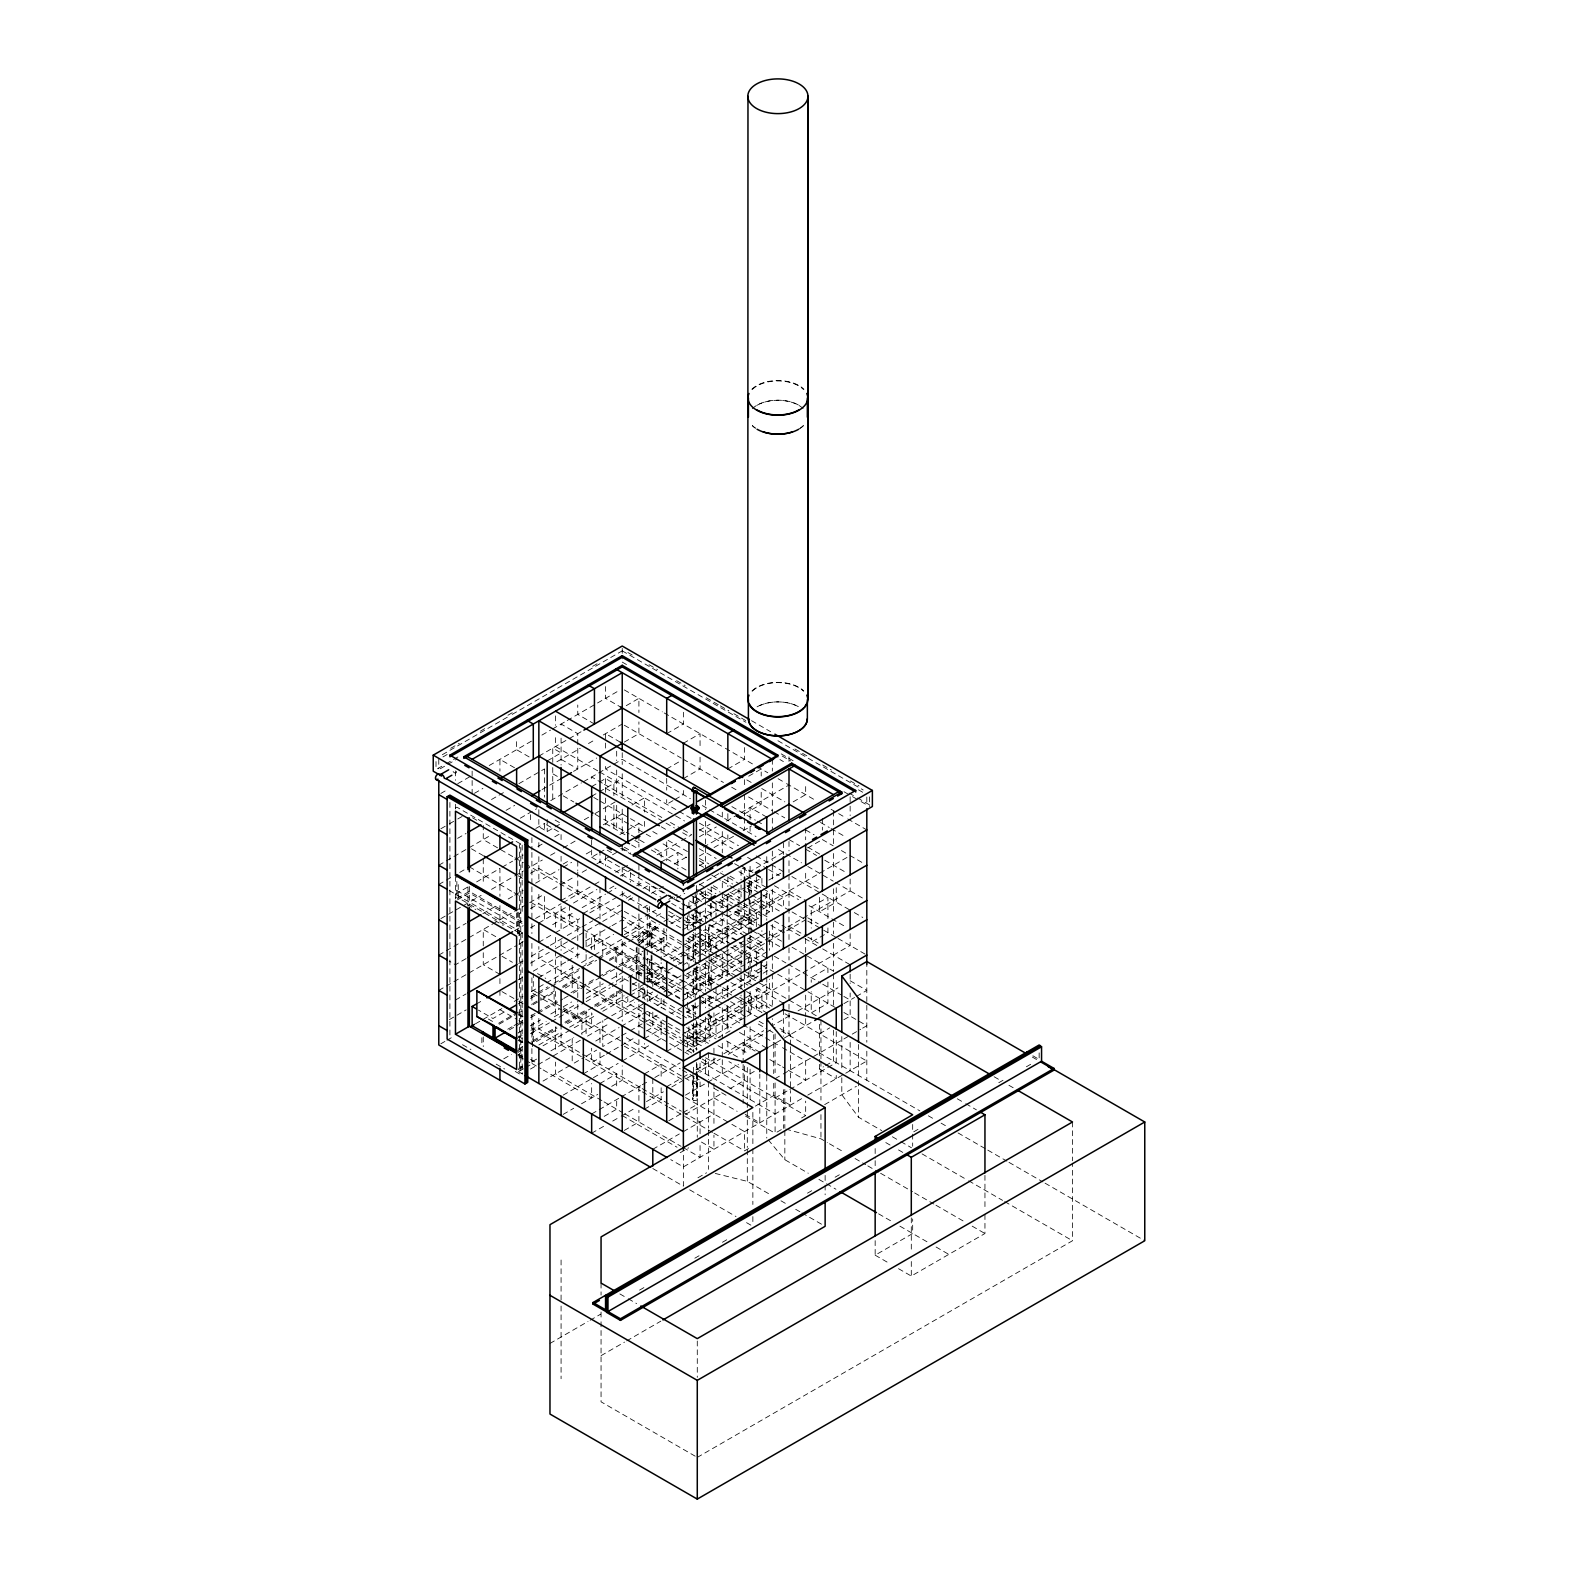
<?xml version="1.0" encoding="UTF-8"?>
<svg xmlns="http://www.w3.org/2000/svg" width="1578" height="1578" viewBox="0 0 1578 1578"><rect width="100%" height="100%" fill="white"/><g stroke="black" fill="none" stroke-linecap="round" stroke-linejoin="round"><path stroke-width="0.75" stroke-dasharray="5 3.75" d="M693.058 1095.98C697.358 1091.897 697.358 1100.044 693.058 1095.98L693.058 1071.383M637.177 940.113L643.587 933.328L644.278 934.275L637.847 941.06M639.07 942.717L657.71 925.951M641.496 942.224L659.999 925.201M638.814 945.36L651.97 933.683L651.3 932.716M450.716 748.288L459.297 743.317M480.383 731.147L486.793 727.438M507.938 715.248L514.31 711.56M592.697 666.291L599.068 662.622M442.353 754.698L510.069 715.603M512.199 714.38L623.626 650.057L622.225 649.248M442.964 756.927L447.126 754.521M437.481 768.762L443.852 765.074M445.982 763.851L460.835 755.27M440.242 768.762L457.166 758.998M440.873 793.438L445.114 790.992M457.758 783.674L470.422 776.376M489.2 765.527L531.569 741.068M541.925 735.092L550.544 730.121M552.458 729.016L565.299 721.6M567.212 720.495L620.154 689.921M474.445 793.3L482.888 788.428M538.848 756.118L567.035 739.845M569.145 738.642L581.986 731.225M626.269 705.662L638.912 698.344L638.912 712.467M455.47 807.956L456.851 807.147L520.779 844.052L520.779 1070.318M547.191 760.931L561.078 752.903L552.754 748.09L552.754 765.133M440.893 828.726L447.264 825.057M449.336 823.854L455.726 820.165M457.758 818.982L464.208 815.274M491.508 799.513L506.459 790.874M518.906 783.674L544.213 769.078M556.876 761.76L580.25 748.268M588.495 743.514L595.005 739.747M603.25 734.993L622.225 724.026M457.581 838.352L466.062 833.46M506.065 810.342L514.704 805.372M542.102 789.552L561.078 778.585L550.663 772.569M573.544 771.386L596.74 758.012M624.316 742.074L638.912 733.652L638.912 721.896M438.783 865.237L489.752 835.827M520.326 818.173L536.619 808.764M550.742 800.618L581.473 782.866M583.505 781.682L612.047 765.212M613.901 764.146L622.225 759.334L690.355 798.665M666.705 733.652L683.373 724.026L683.373 712.27M591.651 786.613L597.608 783.181M599.601 782.017L605.558 778.585L613.901 783.398L613.901 795.568M438.783 884.508L451.012 877.447M459.711 872.417L466.319 868.61M535.79 828.509L544.804 823.282M591.651 796.239L622.225 778.585M683.373 743.277L700.06 733.652L700.06 747.775M520.779 844.052L519.399 844.861L519.399 1071.127L523.561 1068.72M538.848 819.416L538.848 826.734L547.191 831.547L553.148 828.115M555.121 826.951L561.078 823.519L552.754 818.706M666.705 768.959L681.301 760.537M455.47 894.134L468.173 886.797M476.635 881.905L499.93 868.452L499.93 896.265M502.041 867.229L512.594 861.154M514.704 859.931L523.127 855.059M537.901 846.538L542.102 844.112M554.766 836.794L561.078 833.145L561.078 840.206M584.274 819.751L592.717 814.879M594.827 813.676L601.139 810.027M603.25 808.804L618.024 800.283M455.47 897.823L456.851 897.014M457.462 899.874L469.356 893.01L522.081 923.446M631.969 805.056L644.475 797.837L644.475 811.96M440.893 918.593L481.152 895.357M491.508 889.361L512.791 877.092M514.704 875.987L523.324 870.997M525.435 869.774L542.299 860.049M550.544 855.276L557.054 851.528M563.188 847.978L576.029 840.561M603.25 824.84L622.225 813.893M683.373 778.585L700.06 768.959L700.06 757.184M530.504 873.265L538.848 868.452L681.361 950.725M563.168 864.034L569.421 860.424M672.958 800.657L666.705 804.267L666.705 799.553M675.049 799.454L683.373 794.641L683.373 789.927M727.852 768.959L744.52 759.334L744.52 747.558M455.47 929.422L466.062 923.327M482.888 913.603L497.82 904.983M508.175 899.006L512.594 896.462M514.704 895.239L523.127 890.367M535.593 883.167L558.987 869.675M563.188 867.229L571.63 862.357M586.188 853.954L592.717 850.187M619.937 834.486L638.912 823.519L638.912 832.928M591.651 849.911L591.651 857.229L597.608 853.777M599.601 852.633L605.558 849.201L613.901 854.014M438.783 955.104L527.545 903.859M529.656 902.655L544.41 894.134M552.655 889.361L573.938 877.092M582.164 872.318L586.582 869.774M596.938 863.797L610.43 856.006M612.501 854.803L616.682 852.396M748.702 776.179L761.207 768.959L761.207 776.021M519.399 913.386L520.779 912.577M530.504 908.573L538.848 903.76L667.218 977.867M561.078 900.545L577.765 890.919M466.062 958.615L455.47 964.73L449.217 961.12M514.704 930.547L523.127 925.675M535.593 918.475L561.078 903.76M563.011 902.655L592.717 885.495M594.63 884.39L601.139 880.623M615.716 872.22L630.47 863.699M517.959 912.557L517.959 933.9L522.18 931.513M530.504 927.825L534.686 925.418M538.848 923.012L565.338 907.705M573.504 903.01L596.938 889.479M620.371 875.948L632.66 868.847M657.059 854.763L679.487 841.824M681.518 840.64L691.026 835.156M699.37 830.344L710.061 824.17M518.61 935.182L522.574 932.894M609.719 888.513L613.901 886.106M699.37 836.754L716.353 826.951M726.472 821.112L738.977 813.893M741.049 812.69L789 785.016M438.783 990.412L516.992 945.261M518.906 944.157L523.324 941.612M552.655 924.669L573.938 912.38M582.164 907.626L605.558 894.134M607.471 893.03L615.972 888.118M661.143 862.042L677.83 852.396L677.83 868.886M744.52 813.893L761.207 804.267L761.207 790.144M583.327 913.386L599.995 903.76M538.848 942.263L551.353 935.044M555.535 932.637L579.619 918.731M589.797 912.853L617.826 896.679M619.937 895.456L626.269 891.807M636.684 885.791L643.074 882.102M674.339 864.034L686.864 856.815M703.532 847.189L722.29 836.36M626.407 898.138L630.569 895.732M643.074 888.513L649.327 884.903L649.327 892.122M699.37 856.026L705.622 852.396M714.045 847.544L734.105 835.965M743.139 830.738L751.483 825.925M793.162 801.861L805.668 794.641L805.668 782.866M455.47 1000.038L466.062 993.923M518.728 963.527L523.127 960.982M531.372 956.209L548.434 946.366M550.347 945.261L565.102 936.74M567.212 935.517L580.053 928.101M581.986 926.996L592.717 920.802M594.63 919.698L620.134 904.983M628.36 900.21L632.66 897.744M530.504 963.132L549.282 952.303M555.535 948.694L569.796 940.449M571.63 939.383L584.274 932.085M622.225 910.171L586.109 931.04L586.109 952.224M651.418 893.326L666.015 884.903M699.37 865.651L705.622 862.042M449.336 1019.625L466.2 1009.881M476.359 1004.022L483.637 999.821M518.274 979.82L523.127 977.019M533.285 971.16L573.741 947.806M585.537 940.981L610.331 926.68M612.047 925.694L622.225 919.796L728.819 981.338M643.074 907.764L647.256 905.358M587.489 946.287L599.995 939.068L599.995 927.292M668.796 899.342L677.12 894.529M538.848 977.571L565.634 962.107M567.646 960.943L582.4 952.441M590.409 947.806L613.605 934.413M622.225 929.422L643.074 917.39M645.165 916.187L655.58 910.171M676.429 898.138L684.773 893.326M699.37 884.903L722.29 871.667M624.316 934.649L638.912 926.227M656.29 916.187L662.543 912.577M440.834 1043.788L444.897 1041.441M446.949 1040.257L453.064 1036.726M475.471 1023.787L501.863 1008.559M514.211 1001.438L522.949 996.389M573.544 967.176L530.504 992.01L541.057 998.105M581.473 962.6L592.519 956.209M594.63 955.006L622.225 939.068M624.158 937.963L649.327 923.406L685.187 944.117M503.54 1012.405L492.987 1018.5L478.39 1010.078M518.294 1003.884L522.515 1001.458M530.938 996.586L547.803 986.842M554.134 983.193L579.442 968.576M581.552 967.373L596.306 958.852M598.417 957.629L625.204 942.165M632.66 937.865L643.074 931.848L643.074 948.694M530.504 998.44L549.4 987.532M551.511 986.309L584.057 967.511M587.351 965.618L596.642 960.252M598.752 959.029L626.703 942.894M628.754 941.711L659.308 924.254M663.924 921.414L675.049 914.984M686.864 908.178L705.622 897.33M783.438 852.396L750.083 871.667L743.573 867.9M644.278 934.275L658.026 926.345M498.648 1023.254L522.081 1009.723M532.733 1003.569L541.254 998.657M543.384 997.414L554.036 991.26M562.577 986.349L579.619 976.506M609.443 959.286L622.225 951.889M670.867 923.82L681.459 917.706M499.181 1024.221L516.144 1014.437M518.274 1013.194L522.515 1010.748M533.127 1004.634L554.332 992.384M562.833 987.473L579.797 977.689M609.502 960.529L622.225 953.191L645.244 966.466M565.259 988.006L577.765 980.786L577.765 1001.971M724.381 896.126L738.977 887.704L738.977 899.48M807.758 847.997L820.264 840.778M645.165 945.084L649.327 942.677L680.966 960.923M711.875 901.748L716.037 904.155L745.23 887.309M747.301 886.106L761.898 877.684L761.898 884.903M644.475 948.694L666.705 935.853M507.741 1029.231L511.962 1026.785M514.073 1025.582L522.515 1020.71M530.938 1015.837L535.159 1013.411M537.27 1012.188L558.356 1000.018M570.999 992.7L579.442 987.848M581.552 986.625L596.306 978.104M598.417 976.881L611.061 969.582M619.247 964.848L643.074 951.1M509.299 1029.941L522.515 1022.307M530.602 1017.632L562.833 999.032M563.859 998.44L571.315 994.14M573.228 993.035L600.922 977.038M602.776 975.973L641.319 953.704M651.28 947.964L663.924 940.666M682.682 929.836L722.29 906.975M768.841 880.09L781.347 872.871M627.788 967.945L644.475 958.319M656.29 951.495L666.705 945.478L666.705 928.791M522.101 1030.572L517.998 1032.939L522.18 1035.346M530.307 1025.838L540.564 1019.901M550.821 1013.983L559.026 1009.249M563.188 1006.843L571.63 1001.971M586.385 993.45L603.25 983.725M611.692 978.853L622.225 972.758M516.617 1038.561L522.949 1034.892M530.918 1030.296L546.185 1021.479M554.272 1016.804L575.753 1004.397M586.128 998.42L622.225 977.571L630.529 982.364M645.165 964.336L638.912 967.945L645.244 971.594M761.898 896.935L708.404 927.825L708.404 947.076L702.151 943.466M763.219 896.166L769.551 892.517L769.551 911.788L763.219 915.437M530.504 1033.728L549.4 1022.84M551.511 1021.617L584.057 1002.819M586.109 1001.635L610.272 987.69M612.323 986.506L626.703 978.202M628.281 977.295L641.082 969.898M663.924 956.722L680.611 947.076M682.682 945.873L705.622 932.637M750.083 906.975L766.77 897.33M670.867 959.108L757.184 909.283M759.294 908.08L850.147 855.611M518.176 1049.192L522.436 1046.747M533.048 1040.612L556.403 1027.14M564.904 1022.228L586.128 1009.959M594.63 1005.068L622.225 989.13M503.757 1058.818L511.41 1054.4M516.617 1051.382L522.949 1047.733M533.522 1041.638L557.014 1028.067M592.717 1007.454L561.078 1025.72L561.078 1044.971M594.768 1006.271L622.225 990.412M632.423 984.534L636.506 982.167M646.684 976.289L662.997 966.88M673.195 960.982L683.373 955.104M702.151 944.275L789 894.134M522.101 1049.824L517.998 1052.191L522.18 1054.597M536.461 1041.539L559.026 1028.501M567.409 1023.668L588.495 1011.498M596.938 1006.626L622.225 992.01M684.773 955.913L751.483 917.39L751.483 936.661L684.773 975.165M734.618 911.828L750.043 919.777M538.848 1044.971L561.413 1031.933M569.619 1027.199L592.48 1014.003M600.902 1009.151L624.099 995.757M632.541 990.885L661.143 974.356L661.143 962.6M668.086 970.352L676.429 965.539M678.52 964.336L684.773 960.726M695.188 954.71L705.622 948.694L714.045 953.566M708.404 947.076L761.109 916.64M543.029 1045.78L570.112 1030.118M574.234 1027.751L596.662 1014.812M602.776 1011.281L628.083 996.665M630.194 995.442L643.39 987.828M651.28 983.272L663.924 975.973M682.682 965.144L722.29 942.263M654.574 984.573L666.705 977.571M655.58 984.633L661.932 980.983M634.04 999.643L627.788 1003.253L627.788 998.539M636.131 998.44L644.475 993.627M518.61 1068.385L522.574 1066.077M522.574 1067.201L516.617 1070.653L523.127 1074.401M536.619 1059.094L530.504 1062.625L541.057 1068.7M550.9 1050.849L573.741 1037.673M581.473 1033.195L609.581 1016.982M611.692 1015.759L634.455 1002.602M642.621 997.907L652.799 992.01M658.914 988.479L667.08 983.784M669.111 982.601L683.373 974.356L711.875 990.806M525.652 1067.517L531.904 1063.907L531.904 1046.687M649.248 999.841L657.691 994.968M530.504 1069.036L584.057 1038.127M587.489 1036.135L609.345 1023.53M617.728 1018.678L643.074 1004.042L643.074 987.197M648.519 1000.906L656.981 996.034M663.924 992.01L688.935 977.571L688.935 972.758M705.622 967.945L695.188 973.961L713.946 984.79M704.222 963.941L708.404 966.347L746.355 944.433M747.301 943.881L766.77 932.637L781.524 941.159M666.705 996.823L850.147 890.919L850.147 876.796M595.734 1041.007L619.069 1027.534M621.18 1026.331L640.569 1015.127M642.266 1014.141L648.736 1010.413M656.981 1005.659L661.143 1003.253M722.29 967.945L784.582 931.967M786.692 930.764L805.668 919.796M700.06 983.982L710.475 977.966L710.475 985.205M762.588 947.885L756.335 951.495L756.335 965.933M684.773 994.416L751.483 955.913L751.483 975.165L684.773 1013.687M711.185 980.786L727.852 971.16M543.029 1081.068L570.112 1065.426M574.234 1063.059L584.432 1057.161M586.464 1055.998L596.662 1050.1M619.641 1036.845L602.776 1046.569L602.776 1020.69M621.752 1035.622L628.083 1031.973M630.194 1030.75L657.592 1014.93M682.682 1000.432L705.622 987.197M687.554 973.567L708.404 985.599L746.355 963.685M747.301 963.132L767.441 951.514M670.867 1013.668L681.459 1007.553M604.315 1055.327L591.651 1062.625L591.651 1048.187M606.425 1054.104L620.193 1046.155M621.18 1045.583L635.934 1037.062M646.487 1030.967L652.799 1027.317L652.799 1008.066M700.06 1003.253L710.475 997.237M756.335 970.746L766.77 964.73M583.327 1073.849L599.995 1064.223L599.995 1052.467M644.475 1038.541L661.143 1028.915M750.083 977.571L766.77 967.945M708.404 1004.851L761.898 973.961M763.219 973.192L769.551 969.543M563.129 1095.152L618.162 1063.375M622.225 1061.008L638.912 1051.382L638.912 1039.626M648.637 1045.78L644.475 1048.187L644.475 1043.472M656.981 1040.967L661.143 1038.561L661.143 1017.159M766.77 984.001L756.335 990.017L756.335 1009.269L766.77 1003.253M684.773 1032.939L751.483 994.416L751.483 1013.687L684.773 1052.191M599.995 1083.475L616.682 1073.849L616.682 1087.972M746.355 1002.188L708.404 1024.102L708.404 1014.476M747.301 1001.635L769.551 988.814L769.551 979.169M666.705 1051.382L850.147 945.478L850.147 933.703M563.129 1114.403L573.741 1108.269M581.473 1103.811L597.766 1094.402M611.692 1086.354L622.225 1080.279L622.225 1065.84M685.424 1043.788L744.52 1009.664M644.475 1073.849L661.143 1064.223L661.143 1078.346M700.06 1041.756L710.475 1035.74L710.475 1016.488L700.06 1022.505L700.06 1041.756L687.416 1034.458M718.128 1037.752L730.634 1030.533M591.651 1113.969L619.069 1098.15M621.18 1096.927L640.569 1085.723M642.266 1084.757L648.736 1081.029M654.85 1077.498L680.217 1062.842M604.177 1116.376L616.682 1109.156L616.682 1097.4M666.705 1086.69L681.301 1078.267M683.018 1077.281L689.132 1073.75M695.898 1069.845L716.826 1057.753M723.809 1053.729L763.693 1030.69M789.69 1015.68L772.332 1025.72L772.332 1018.658M798.034 1010.867L837.918 987.848M591.651 1133.221L604.315 1125.923M612.737 1121.051L620.193 1116.751M621.18 1116.179L634.455 1108.525M646.487 1101.582L663.352 1091.838M671.794 1086.966L720.278 1058.976M728.227 1054.38L775.094 1027.317M644.475 1109.156L661.143 1099.531L661.143 1087.755M624.316 1130.42L638.912 1121.997L638.912 1110.222M685.424 1095.152L704.459 1084.145M707.694 1082.271L738.465 1064.519M768.841 1046.983L812.631 1021.696M843.895 1003.647L854.586 997.474M856.4 996.428L866.815 990.412L847.84 979.445M668.737 1120.814L681.301 1113.575M683.018 1112.589L697.279 1104.344M754.264 1071.442L750.083 1073.849L728.918 1061.619M819.574 1033.728L829.772 1027.85M843.895 1019.704L850.147 1016.094L850.147 992.976M685.424 1114.403L722.113 1093.219M729.766 1088.8L744.52 1080.279L744.52 1061.027M652.799 1149.277L679.309 1133.971M683.373 1131.623L713.946 1113.969M775.094 1078.662L781.426 1075.013M783.26 1073.967L850.522 1035.129M852.238 1034.142L860.7 1029.25M862.653 1028.126L866.815 1025.72L843.638 1012.326M755.369 1106.119L773.713 1095.526L790.381 1105.152L790.381 1090.536M819.574 1064.341L819.574 1069.036L823.538 1066.748M825.531 1065.604L833.48 1061.027L833.48 1028.067M680.217 1152.709L688.659 1147.837M775.094 1097.933L787.757 1090.615M789.868 1089.412L836.241 1062.625M801.604 1098.682L683.373 1166.931L670.729 1159.633M807.778 1095.112L843.638 1074.401M845.729 1073.198L866.815 1061.027L784.779 1013.648M697.969 1177.76L706.569 1172.789M713.946 1133.221L744.52 1150.875L750.635 1147.344M781.347 1129.611L775.094 1133.221L775.094 1082.33M801.604 1117.934L805.668 1115.587L805.668 1101.128M824.663 1104.62L856.4 1086.295M639.563 1290.114L645.935 1286.425M694.833 1258.199L699.074 1255.753M722.448 1242.261L726.708 1239.795M807.482 1193.165L811.723 1190.719M835.097 1177.208L839.358 1174.762M913.741 1131.82L918.001 1129.355M998.775 1082.725L1003.016 1080.279M1026.39 1066.767L1030.651 1064.322M549.972 1343.45L588.002 1321.476M590.133 1320.253L600.685 1314.158M601.06 1355.66L624.533 1342.109M626.683 1340.886L660.827 1321.161M875.159 1240.643L875.159 1255.181L912.676 1233.523L912.676 1218.985M898.533 1268.692L911.295 1276.05L984.948 1233.523L984.948 1211.707M697.279 1457.382L1072.507 1240.742L1072.507 1163.203M685.937 922.617L699.823 922.617M636.25 972.837L645.244 972.837M647.473 972.837L651.97 972.837M637.039 973.291L651.181 973.291M646.467 981.457L651.181 981.457L651.181 951.258M647.473 981.91L651.97 981.91L651.97 955.597M685.937 1038.146L709.094 1038.146L709.094 1008.658M715.268 1173.44L747.301 1181.37L770.439 1194.724M785.785 1129.059L820.954 1138.843L827.345 1142.531M751.542 720.692L770.636 731.719M627.866 652.503L634.218 656.172M649.071 664.752L657.553 669.644M676.627 680.651L685.128 685.562M706.333 697.792L719.055 705.149M720.337 705.879L728.858 710.81M733.888 713.71L746.611 721.067M794.957 748.978L807.758 756.355M822.69 764.975L831.428 770.025M850.404 780.992L859.004 785.943M622.225 650.846L745.921 722.27M777.915 740.733L863.205 789.986M858.491 789.828L862.653 792.235M622.225 662.089L626.466 664.535M781.228 753.889L793.951 761.227M849.063 793.044L855.414 796.712M857.544 797.935L870.267 805.293M782.175 756.04L790.696 760.951M844.013 791.742L850.404 795.43M852.534 796.653L858.945 800.362M861.075 801.585L867.466 805.273M779.926 759.551L783.398 761.563M624.316 689.921L662.287 711.856M664.22 712.96L723.434 747.163M725.367 748.268L755.112 765.448M757.243 766.671L767.815 772.786M778.072 778.704L784.759 782.57M786.515 783.576L816.26 800.756M831.093 809.297L845.907 817.858M847.761 818.943L866.815 829.929M622.225 707.989L605.558 698.344L605.558 686.588M751.148 782.412L744.52 778.585L744.52 787.994M761.74 788.527L784.838 801.861M820.501 822.454L829.239 827.483M831.093 828.568L845.986 837.168M624.316 725.229L681.282 758.111M683.195 759.215L723.434 782.471M731.679 787.225L738.208 790.992M748.564 796.969L772.056 810.52M774.167 811.743L784.759 817.858M805.668 829.929L814.149 834.821M822.355 839.575L833.204 845.828M841.409 850.562L848.037 854.388M849.891 855.454L862.653 862.831M766.77 817.108L750.083 807.482L750.083 823.953M594.433 724.026L577.765 714.4L577.765 704.991M807.758 847.189L820.264 854.408M620.312 742.173L605.558 733.652L605.558 740.713M731.876 806.595L755.389 820.165M757.184 821.191L763.851 825.057M789 839.575L799.592 845.69M805.668 849.201L816.536 855.454M824.742 860.207L845.986 872.456M702.368 805.589L708.68 809.238M709.528 809.731L756.04 836.577M778.408 849.497L801.506 862.831M807.798 866.46L833.204 881.135M835.314 882.358L862.752 898.198M818.193 888.513L805.668 881.293L805.668 869.517M691.026 818.311L605.558 768.959L605.558 764.245M699.37 823.124L738.445 845.69M756.217 855.947L783.438 871.667M791.9 876.54L850.147 910.171M854.309 912.577L862.752 917.449M597.707 770.833L555.535 746.493L555.535 734.717M599.798 772.056L675.779 815.925M676.094 816.102L684.536 820.974M699.291 829.495L732.784 848.826M747.558 857.367L753.889 861.016M756 862.239L766.553 868.334M768.664 869.557L779.276 875.672M561.078 759.334L577.765 768.959L577.765 733.652L561.078 724.026L561.078 728.74M602.303 783.122L591.651 776.987L591.651 781.8M604.433 784.365L661.912 817.542M670.433 822.454L681.085 828.608M683.195 829.831L691.716 834.762M789 890.919L805.668 900.545M741.049 865.651L761.898 877.684M605.558 788.211L663.924 821.921M666.015 823.124L674.339 827.937M682.682 832.75L688.935 836.36M756.414 875.317L762.746 878.966M774.404 885.712L798.586 899.657M809.021 905.673L846.064 927.075M734.618 863.699L749.215 872.121L749.215 879.341M661.221 826.773L667.849 830.6M699.212 848.708L716.156 858.491M738.977 871.667L766.77 887.704M770.932 890.11L783.438 897.33L783.438 909.106M748.702 880.485L761.207 887.704M763.298 888.907L769.551 892.517M529.123 756.927L516.617 749.708L516.617 737.932M746.611 882.496L757.045 888.513M807.758 917.804L818.193 923.82M593.782 797.462L598.042 799.928M600.173 801.151L645.165 827.128M652.799 831.547L659.782 835.571M668.086 840.364L687.456 851.548M699.37 858.432L708.877 863.916M729.963 876.086L737.123 880.228M746.828 885.83L760.418 893.661M762.529 894.884L789.967 910.723M792.057 911.946L806.831 920.467M807.778 921.019L821.586 928.988M823.696 930.211L836.005 937.312M838.017 938.476L866.815 955.104M699.37 860.838L705.741 864.507M720.199 872.871L726.827 876.678M728.543 877.684L738.977 883.7M747.301 888.513L753.554 892.122M1032.9 1055.8L1039.152 1059.41L1039.152 1052.191M616.682 817.108L629.326 824.406M630.569 825.116L644.475 833.145M646.191 834.151L652.897 838.017M663.056 843.875L686.647 857.505M699.291 864.803L705.622 868.452M724.203 879.183L732.646 884.055M743.199 890.15L749.55 893.819M751.68 895.042L758.032 898.71M760.142 899.933L779.276 910.979M1032.328 1057.063L1036.568 1059.528M711.875 875.277L720.377 880.189M722.29 881.293L741.463 892.359M754.106 899.657L766.77 906.956M757.045 904.549L748.702 899.736L748.702 882.891M759.117 905.752L769.551 911.788M514.527 767.756L499.93 759.334L499.93 771.109M563.208 795.864L573.859 802.019M595.143 814.307L601.534 817.996M603.664 819.219L629.208 833.973M631.338 835.196L637.729 838.885M639.859 840.107L646.25 843.796M654.752 848.727L661.143 852.396L661.143 857.229M729.943 892.122L740.358 898.138M789 926.227L805.668 935.853M807.758 937.056L818.193 943.072M605.558 823.519L626.21 835.433M634.75 840.364L642.088 844.605M651.418 849.99L688.935 871.667M713.276 885.712L720.436 889.854M728.05 894.233L742.804 902.754M743.731 903.306L761.779 913.721M762.746 914.273L768.111 917.37M774.404 921L785.943 927.667M788.033 928.87L803.754 937.943M804.918 938.614L820.619 947.688M822.73 948.911L850.147 964.73M711.875 887.309L720.199 892.122M722.29 893.326L741.581 904.47M743.139 905.358L761.898 916.187M631.634 844.999L637.946 848.648M699.37 884.094L705.622 887.704M707.536 888.808L715.958 893.681M722.29 897.33L732.882 903.444M734.993 904.667L758.426 918.199M770.932 925.418L783.438 932.637M711.934 894.568L705.622 890.919L699.37 894.529L709.784 900.545M720.199 899.342L734.796 907.764M736.887 908.967L758.328 921.355M624.336 847.208L630.667 850.858M697.93 889.696L708.364 895.712M718.779 901.728L727.123 906.541M735.447 911.354L761.207 926.227M701.263 892.576L705.445 894.982M715.86 900.999L726.274 907.015M622.797 848.55L630.727 853.146M620.687 848.313L631.338 854.448M699.37 893.72L710.988 900.446M711.875 900.939L723.631 907.744M726.531 909.401L756.178 926.523M792.057 947.254L833.085 970.924M695.188 896.935L701.52 900.584M709.784 905.358L724.716 913.978M726.472 914.984L755.645 931.829M757.736 933.052L761.898 935.458L761.898 930.625M690.474 895.022L701.579 901.413M707.694 904.963L718.128 910.979M722.29 913.386L783.438 948.694M689.507 900.88L695.839 904.529M711.934 913.82L705.622 910.171L695.188 916.187L701.52 919.836M720.199 918.593L747.794 934.531M749.905 935.734L762.549 943.052M994.101 1076.729L1000.452 1080.397M1008.934 1085.289L1013.175 1087.735M744.52 935.853L727.852 926.227L727.852 976.072M748.702 938.259L763.298 946.682M546.501 824.722L561.078 833.145M607.648 860.03L684.773 904.569M685.878 905.2L695.188 910.585M696.411 911.275L706.964 917.37M709.844 919.047L737.38 934.926M747.025 940.508L763.89 950.232M774.404 956.307L785.943 962.955M788.033 964.178L820.619 982.995M822.73 984.218L841.804 995.225M843.816 996.389L850.147 1000.038M651.418 886.106L685.187 905.594M686.864 906.561L693.61 910.467M695.72 911.689L710.475 920.211M709.784 924.609L738.977 941.474M747.301 946.287L761.898 954.71M591.651 857.229L661.143 897.33M671.695 903.425L683.373 910.171M691.46 914.846L706.766 923.682M708.877 924.886L766.77 958.319L766.77 974.79M689.625 916.996L704.222 925.418M685.463 917.804L695.898 923.82M745.684 952.56L705.622 929.422L695.188 935.458L741.581 962.225M746.611 953.092L762.549 962.304M668.816 911.394L695.188 926.621M697.279 927.825L728.641 945.932M730.772 947.155L760.418 964.276M762.529 965.499L836.241 1008.066M668.086 914.984L691.223 928.337M701.441 934.255L716.037 942.677L716.037 961.929L709.784 958.319M622.225 894.134L666.902 919.915M668.717 920.96L680.848 927.963M692.19 934.531L721.422 951.396M723.474 952.579L741.897 963.211M754.264 970.352L758.426 972.758M689.625 936.247L700.06 942.263M687.416 938.18L700.06 945.478M716.037 954.71L740.358 968.754M744.52 971.16L762.549 981.555M651.418 920.605L657.671 924.215M685.878 940.508L711.974 955.558M713.276 956.327L742.804 973.37M743.731 973.902L817.305 1016.37M472.512 817.798L476.773 820.264M957.274 1098.781L963.645 1102.47M965.775 1103.712L976.427 1109.847M686.864 945.084L707.694 957.116M624.316 911.374L700.06 955.104M708.877 960.193L738.09 977.058M739.668 977.966L754.481 986.526M756.533 987.71L783.438 1003.253M705.622 960.726L734.796 977.571M736.887 978.774L747.913 985.145M755.645 989.603L761.898 993.213L761.898 1012.484L722.29 989.603M683.195 951.79L700.06 961.515M512.712 856.578L483.262 839.575L483.262 825.452M514.842 857.801L523.363 862.712M525.494 863.955L557.428 882.378M559.539 883.621L599.995 906.956M730.91 982.561L745.684 991.083M746.572 991.595L772.135 1006.35M769.551 1008.066L748.702 996.034L748.702 1015.285M693.61 968.241L716.037 981.181M624.336 930.645L681.282 963.527M693.807 970.746L721.422 986.684M722.98 987.611L731.659 992.601M739.668 997.237L745.999 1000.886M748.011 1002.05L766.77 1012.879M471.487 848.826L484.268 856.203M518.334 875.869L522.594 878.315M779.966 1028.521L790.381 1034.537L790.381 1044.281M713.276 991.635L728.543 1000.432M730.634 1001.635L745.23 1010.078M746.572 1010.847L759.669 1018.402M781.426 1030.967L919.875 1110.892M928.357 1115.804L932.598 1118.25M941.08 1123.141L947.451 1126.83M958.063 1132.945L985.639 1148.863M987.769 1150.106L1006.863 1161.112M1008.973 1162.355L1042.92 1181.942M1045.05 1183.165L1144.76 1240.742M759.117 1021.301L763.298 1023.708M622.225 943.881L645.165 957.116M647.256 958.319L666.015 969.148M561.078 910.171L577.765 919.796L577.765 960.035M643.134 957.55L681.085 979.445M682.426 980.234L701.401 991.181M709.784 996.034L725.071 1004.851M726.531 1005.699L745.921 1016.883M758.288 1024.023L766.77 1028.915M768.841 1030.118L773.023 1032.525M649.327 961.929L706.273 994.791M707.694 995.619L716.037 1000.432L716.037 985.994M699.37 995.619L713.946 1004.042M716.037 1005.245L741.049 1019.704L741.049 995.107M668.382 978.538L695.898 994.416M647.335 967.669L666.153 978.538M469.356 866.855L512.436 891.728M514.073 892.655L522.594 897.566M531.096 902.498L577.765 929.442M644.376 967.886L591.651 937.45L591.651 949.483M646.487 969.109L667.573 981.279M669.683 982.502L684.438 991.023M686.548 992.246L693.807 996.428M701.303 1000.768L713.946 1008.066M727.852 1016.094L763.515 1036.667M765.606 1037.89L780.38 1046.411M782.491 1047.634L805.668 1061.027L805.668 1080.279L782.491 1066.886M819.574 1069.036L836.241 1078.662L836.241 1073.967M647.256 972.758L666.33 983.765M668.086 984.79L685.306 994.732M687.416 995.935L691.618 998.381M622.225 963.132L645.165 976.368M647.256 977.571L666.015 988.4M622.225 964.73L681.282 998.815M693.117 1005.659L697.279 1008.066M707.733 1014.102L731.324 1027.712M739.49 1032.446L766.77 1048.187M666.192 990.925L649.327 981.181L649.327 957.116M668.086 992.01L680.966 999.446M691.499 1005.521L695.72 1007.967M707.694 1014.891L716.037 1019.704L716.037 1036.549M685.463 1007.652L695.898 1013.668M759.807 1052.191L743.139 1042.565L743.139 1062.033M686.548 1011.498L699.192 1018.796M700.06 1019.289L713.946 1027.317L713.946 1012.879M744.52 1044.971L755.073 1051.066M769.827 1059.588L780.38 1065.663M632.344 983.41L685.306 1013.983M687.416 1015.206L695.839 1020.078M522.081 921.828L469.356 891.392L456.851 898.612L456.851 874.547M561.078 945.478L577.765 955.104M638.912 990.412L680.315 1014.319M682.229 1015.423L688.758 1019.191M696.983 1023.944L720.199 1037.357M726.531 1041.007L747.696 1053.216M841.804 1077.754L841.804 1094.718L858.491 1117.185L881.786 1130.637M892.398 1136.752L898.75 1140.421M900.86 1141.644L911.453 1147.758M922.065 1153.893L966.545 1179.575M968.675 1180.798L1002.582 1200.365M1004.693 1201.588L1072.507 1240.742M680.966 1018.698L649.327 1000.432L649.327 993.213M691.499 1024.793L716.037 1038.955M456.851 890.603L517.998 925.891M449.217 890.525L521.825 932.44M686.548 1027.534L709.883 1041.007M718.029 1045.721L738.405 1057.497M885.791 1142.571L890.031 1145.036M898.533 1149.928L902.794 1152.394M519.34 933.091L458.251 897.823L458.251 881.214M708.404 1043.374L687.554 1031.322L687.554 1050.593L691.716 1052.999M467.384 904.707L475.826 909.579M494.782 920.507L503.244 925.398M638.912 1006.448L645.244 1010.117M647.256 1011.281L666.33 1022.288M668.086 1023.313L685.306 1033.235M622.225 1000.038L680.512 1033.689M682.426 1034.793L701.441 1045.78M661.833 1026.923L649.327 1019.704L649.327 1012.484M663.924 1028.126L680.611 1037.752M682.682 1038.955L695.188 1046.175L695.188 1024.043M584.097 984.435L538.848 958.319L538.848 946.544M585.241 985.106L640.057 1016.745M642.167 1017.968L695.898 1048.975M495.768 936.661L483.262 929.422L483.262 945.912M584.274 987.749L561.078 974.356L561.078 955.104M586.385 988.972L645.422 1023.057M646.684 1023.787L681.282 1043.748M682.327 1044.36L694.971 1051.658M705.524 1057.753L805.668 1115.587M702.151 1059.016L708.404 1062.625M638.912 1025.72L645.165 1029.329M647 1030.375L688.56 1054.38M701.204 1061.678L766.77 1099.531M537.467 973.567L545.791 978.38M829.476 1143.774L844.388 1152.374M855.039 1158.528L865.691 1164.663M867.821 1165.905L878.473 1172.04M880.603 1173.282L912.538 1191.725M914.668 1192.948L933.841 1204.014M935.971 1205.237L963.645 1221.234M972.166 1226.145L984.948 1233.523M502.021 956.307L512.436 962.324M697.279 1069.036L775.094 1113.969M626.269 1037.673L680.315 1068.878M682.426 1070.101L699.291 1079.825M714.084 1088.366L726.787 1095.704M563.168 1009.269L581.927 1020.098L581.927 1034.537M745.23 1114.384L759.807 1122.806L759.807 1074.105M499.93 974.356L483.262 964.73L483.262 948.26M543.167 999.328L562.143 1010.275M564.253 1011.498L591.651 1027.317L591.651 1012.879M624.336 1046.194L683.373 1080.279M713.946 1097.933L737.143 1111.326M745.585 1116.179L773.003 1132.018M502.021 991.615L516.815 1000.156M518.906 1001.359L523.127 1003.805M685.483 1097.538L729.766 1123.102M731.876 1124.325L744.52 1131.623L744.52 1150.875M768.269 1139.849L784.838 1159.712L808.271 1173.243M818.923 1179.397L835.965 1189.24M878.591 1213.837L891.373 1221.214M899.894 1226.145L927.568 1242.103M936.07 1247.014L948.812 1254.392M518.886 1014.181L522.989 1016.567M518.038 1014.674L522.16 1017.041M640.057 1087.36L538.848 1028.915L538.848 1017.159M642.167 1088.583L662.109 1100.083M664.22 1101.306L681.361 1111.208M683.195 1112.253L700.06 1121.997L700.06 1133.773M499.93 1009.664L516.815 1019.408M518.906 1020.631L523.127 1023.057M531.569 1027.929L584.274 1058.365M585.537 1059.094L640.569 1090.871M642.266 1091.838L667.573 1106.454M669.111 1107.342L684.438 1116.179M685.483 1116.79L712.901 1132.629M488.332 1019.013L492.553 1021.459M517.86 1036.056L522.081 1038.502M701.441 1142.058L713.946 1149.277L713.946 1135.154M518.708 1039.764L522.87 1042.17M518.038 1040.336L522.16 1042.723M780.972 1200.799L787.264 1204.448M795.687 1209.3L799.888 1211.726M801.999 1212.949L823.026 1225.08M875.159 1255.181L890.031 1263.781M530.504 1059.41L538.848 1064.223M601.908 1100.635L555.535 1073.849L555.535 1062.093M604.019 1101.858L622.738 1112.668M624.77 1113.831L681.085 1146.338M683.195 1147.561L700.06 1157.305L700.06 1143.182M518.925 1054.341L522.634 1056.471M517.86 1054.203L522.081 1056.629M517.86 1055.327L522.081 1057.753M543.167 1069.923L591.651 1097.933L591.651 1083.475M622.225 1115.587L677.061 1147.226M519.123 1056.53L523.383 1058.976M525.513 1060.219L531.904 1063.907M515.217 1071.442L522.634 1075.723M462.532 1044.715L470.934 1049.567M496.182 1064.144L504.605 1068.996M652.799 1168.529L683.373 1186.183L683.373 1152.256M689.704 1189.832L736.019 1216.579M746.552 1222.654L752.864 1226.303M619.898 1293.94L626.17 1297.57M628.261 1298.773L636.624 1303.606M695.188 1456.178L601.06 1401.836L601.06 1321.733M1072.507 1121.997L1072.507 1160.777M984.948 1175.354L984.948 1209.281M912.676 1124.463L912.676 1131.742M912.676 1134.168L912.676 1146.279M911.295 1217.881L911.295 1251.808M911.295 1261.512L911.295 1276.05M875.159 1148.547L875.159 1158.252M875.159 1160.678L875.159 1167.937M869.596 796.89L869.596 806.516M866.815 796.989L866.815 804.05M866.815 961.535L866.815 1042.19M866.815 1051.185L866.815 1080.279M858.491 1044.478L858.491 1078.405M858.491 1080.831L858.491 1117.185M850.147 796.772L850.147 803.833M850.147 806.18L850.147 815.609M850.147 974.159L850.147 983.567M850.147 1042.407L850.147 1070.653M841.804 1036.549L841.804 1068.05M836.241 887.704L836.241 902.143L819.574 911.788L819.574 897.33M836.241 1031.598L836.241 1064.539M833.48 811.112L833.48 825.235M833.48 829.929L833.48 844.052M833.48 853.481L833.48 879.36M833.48 888.769L833.48 914.984M833.48 922.163L833.48 933.92M833.48 943.348L833.48 971.575M833.48 973.942L833.48 1006.882M827.917 918.514L827.917 897.33L811.23 906.956L811.23 928.14M827.917 927.943L827.917 932.637L811.23 942.263L811.23 937.569M827.917 972.659L827.917 967.945L811.23 977.571L811.23 982.285M827.917 982.068L827.917 1003.253L811.23 1012.879L811.23 991.694M825.136 1175.413L825.136 1182.672M825.136 1185.098L825.136 1194.802M822.355 818.39L822.355 830.146M820.954 1020.098L820.954 1058.877M820.954 1061.304L820.954 1100.063M820.954 1114.62L820.954 1138.843M819.574 998.44L819.574 1014.91M819.574 1024.319L819.574 1061.974M805.668 828.016L805.668 839.772M805.668 938.634L805.668 955.104M805.668 995.126L805.668 1016.291M805.668 1018.658L805.668 1025.72M790.381 1046.707L790.381 1088.11M789 756.769L789 761.464M789 841.488L789 850.917M789 860.74L789 872.516M789 874.863L789 905.89M789 908.257L789 941.198M789 947.826L789 960.035M789 969.01L789 1001.971M789 1004.318L789 1035.346M784.838 1089.431L784.838 1128.211M784.838 1130.617L784.838 1159.712M783.438 842.77L783.438 854.546M783.438 1009.664L783.438 1036.332M783.438 1089.648L783.438 1128.408M775.094 1033.866L775.094 1072.645M773.713 1034.655L773.713 1073.612M773.713 1083.336L773.713 1095.526M772.332 759.334L772.332 771.09M772.332 782.866L772.332 815.826M772.332 818.173L772.332 829.929M772.332 851.114L772.332 860.543M772.332 865.237L772.332 879.676M772.332 889.203L772.332 915.102M772.332 924.511L772.332 950.39M772.332 955.104L772.332 971.575M772.332 973.942L772.332 1006.882M769.551 931.04L769.551 950.291M766.77 856.676L766.77 864.172M766.77 892.418L766.77 920.23M766.77 977.137L766.77 1008.164M766.77 1075.999L766.77 1138.034M756.335 876.875L756.335 888.907M756.335 912.991L756.335 929.836M752.864 1112.391L752.864 1146.318M752.864 1148.745L752.864 1204.487M752.864 1216.599L752.864 1223.877M751.483 881.293L751.483 893.326M750.083 826.3L750.083 833.362M750.083 866.302L750.083 875.731M750.083 881.076L750.043 898.119M750.043 900.525L750.083 982.068M750.083 991.477L750.083 1017.376M750.083 1026.785L750.083 1052.664M750.083 1069.154L750.083 1099.748M749.215 881.747L749.215 920.27M748.702 919.007L748.702 933.446M748.702 957.511L748.702 969.543M748.702 971.949L748.702 976.762M747.301 1067.478L747.301 1147.443M747.301 1149.869L747.301 1181.37M744.52 794.641L744.52 815.826M744.52 818.173L744.52 829.949M744.52 867.604L744.52 874.666M744.52 902.478L744.52 916.601M744.52 973.942L744.52 990.412M744.52 1030.414L744.52 1056.313M743.139 1064.479L743.139 1103.436M741.049 870.464L741.049 880.09M741.049 884.903L741.049 896.935M741.049 906.561L741.049 933.663M741.049 942.677L741.049 973.961M741.049 975.441L741.049 993.213M738.977 901.827L738.977 923.012M727.852 813.676L727.852 820.738M727.852 834.861L727.852 839.575M727.852 876.796L727.852 886.639M727.852 896.048L727.852 910.171M727.852 985.481L727.852 997.257M727.852 1006.665L727.852 1032.564M727.852 1041.973L727.852 1051.382M727.162 896.126L727.162 908.435M727.162 910.881L727.162 942.835M727.162 945.301L727.162 977.255M727.162 985.934L727.162 996.921M727.162 1005.6L727.162 1027.712M722.29 812.177L722.29 819.238M722.29 831.547L722.29 852.83M722.29 882.792L722.29 889.854M722.29 892.201L722.29 909.106M722.29 911.453L722.29 944.413M722.29 953.822L722.29 979.721M722.29 989.13L722.29 998.539M722.29 1007.947L722.29 1038.561M722.29 1043.255L722.29 1057.378M722.29 1059.726L722.29 1073.849M716.037 904.155L716.037 923.406M713.946 1048.187L713.946 1055.406M713.946 1057.812L713.946 1062.625M713.946 1083.376L713.946 1126.002M711.185 886.856L711.185 900.979M711.185 903.326L711.185 919.796M711.185 945.478L711.185 950.193M711.185 957.451L711.185 990.412M710.475 903.346L710.475 915.398M710.475 939.462L710.475 951.495M709.094 925.063L709.094 952.106M709.094 954.572L709.094 986.526M709.094 996.369L709.094 1006.192M708.404 966.347L708.404 985.599M708.404 1052.999L708.404 1079.648M708.404 1082.074L708.404 1128.112M708.404 1130.538L708.404 1169.318M705.622 800.204L705.622 809.613M705.622 821.388L705.622 869.261M705.622 890.702L705.622 953.605M705.622 963.014L705.622 991.26M705.622 998.322L705.622 1007.75M705.622 1017.159L705.622 1043.472M705.622 1059.528L705.622 1076.413M700.06 911.788L700.06 926.227M700.06 966.88L700.06 991.221M700.06 1063.158L700.06 1072.567M700.06 1081.975L700.06 1086.69L533.285 990.412L533.285 973.567M697.279 1073.75L697.279 1137.304M697.279 1341.044L697.279 1377.397M696.983 889.597L696.983 904.391M696.983 906.837L696.983 924.077M696.983 965.953L696.983 993.055M696.983 1022.505L696.983 1049.449M696.983 1064.144L696.983 1071.482M696.983 1073.928L696.983 1095.98M696.411 885.475L696.411 893.72M696.411 895.337L696.411 908.514M696.411 910.111L696.411 923.288M696.411 966.762L696.411 994.712M696.411 1020.848L696.411 1050.238M696.411 1062.487L696.411 1072.29M696.411 1073.139L696.411 1096.789M695.188 892.122L695.188 906.561M695.188 908.967L695.188 930.645M695.188 933.032L695.188 965.046M695.188 967.511L695.188 1001.931M695.188 1002.839L695.188 1014.891M693.63 897.606L693.63 905.851M693.63 914.826L693.63 932.894M693.63 934.492L693.63 961.535M693.63 969.78L693.63 996.823M693.63 1005.797L693.63 1021.42M693.63 1023.017L693.63 1052.526M693.63 1067.28L693.63 1074.657M693.63 1077.103L693.63 1096.789M693.058 896.817L693.058 904.194M693.058 914.017L693.058 926.325M693.058 936.149L693.058 960.746M693.058 970.569L693.058 995.166M693.058 1005.008L693.058 1014.832M693.058 1024.674L693.058 1051.717M692.663 1079.924L692.663 1099.195M688.935 902.261L688.935 906.975M688.935 911.67L688.935 930.231M688.935 937.569L688.935 970.352M688.935 1007.947L688.935 1017.376M688.935 1026.785L688.935 1038.561M687.554 915.792L687.554 930.231M687.554 954.295L687.554 963.941M687.554 992.818L687.554 1000.038M687.554 1002.444L687.554 1012.07M666.705 778.368L666.705 790.144M666.705 841.922L666.705 860.76M663.924 928.475L663.924 954.789M663.924 999.505L663.924 1008.914M661.143 939.068L661.143 960.233M661.143 998.322L661.143 1007.947M652.799 972.758L652.799 989.603M652.799 1078.662L652.799 1097.933M651.97 933.683L651.97 953.25M651.181 934.137L651.181 948.812M650.037 921.946L650.037 945.695M649.327 906.561L649.327 918.593M649.327 923.406L649.327 947.49M647.256 907.508L647.256 912.202M647.256 914.569L647.256 947.51M647.256 949.857L647.256 987.532M647.256 989.879L647.256 1001.635M645.027 990.728L645.027 999.979M644.475 821.388L644.475 828.45M644.475 988.913L644.475 998.973M638.912 835.295L638.912 847.051M638.912 865.237L638.912 870.05M638.912 872.456L638.912 886.106M638.912 896.482L638.912 945.695M638.912 948.043L638.912 982.384M638.912 983.35L638.912 1001.635M638.912 1004.535L638.912 1037.259M638.912 1086.69L638.912 1100.813M637.039 946.958L637.039 974.119M636.25 947.648L636.25 979.642M630.569 872.456L630.569 882.082M622.225 648.341L622.225 658.874M622.225 752.706L622.225 764.462M622.225 773.772L622.225 799.77M622.225 809.179L622.225 835.078M622.225 845.986L622.225 850.7M622.225 867.17L622.225 876.579M622.225 891.353L622.225 901.413M622.225 941.198L622.225 1021.222M616.682 751.207L616.682 760.616M616.682 770.025L616.682 795.923M616.682 805.332L616.682 831.231M616.682 948.694L616.682 967.945M616.682 972.659L616.682 982.068M616.682 991.477L616.682 1003.253M615.282 947.885L615.282 962.324M613.901 805.313L613.901 829.653M605.558 743.08L605.558 750.142M605.558 778.585L605.558 795.628M605.558 798.073L605.558 824.84M605.558 855.611L605.558 865.888M602.776 940.666L602.776 957.136M601.06 1283.092L601.06 1295.084M601.06 1312.048L601.06 1319.425M599.995 850.266L599.995 862.042M599.995 887.704L599.995 924.945M599.995 981.851L599.995 993.627M599.995 1028.915L599.995 1043.038M594.433 935.853L594.433 950.291M591.651 840.167L591.651 847.485M586.109 954.572L586.109 963.98M586.109 1011.064L586.109 1034.596M577.765 861.174L577.765 870.602M577.765 872.082L577.765 894.134M577.765 1004.318L577.765 1016.094M572.203 965.381L572.203 991.26M572.203 1038.344L572.203 1064.223M569.421 905.358L569.421 924.609M561.078 738.149L561.078 765.093M561.078 856.262L561.078 861.391M561.078 906.107L561.078 932.006M561.078 940.764L561.078 950.41M561.078 1259.994L561.078 1303.625M561.078 1306.051L561.078 1378.738M555.535 715.899L555.535 725.308M555.535 913.386L555.535 927.825M555.535 937.352L555.535 946.761M555.535 951.041L555.535 982.068M555.535 991.477L555.535 1017.376M555.535 1026.785L555.535 1052.664M554.134 985.599L554.134 1002.444M552.754 767.579L552.754 801.663M547.191 819.376L547.191 831.547M544.41 768.959L544.41 797.206M544.41 823.519L544.41 830.58M544.41 896.482L544.41 920.013M538.848 809.692L538.848 816.99M538.848 842.553L538.848 847.268M538.848 856.676L538.848 882.575M538.848 894.331L538.848 903.76M533.285 1041.184L533.285 1022.505L532.457 1039.33M532.457 1041.658L532.457 1048.66M531.904 837.642L531.904 849.931M531.904 852.396L531.904 884.37M531.904 886.836L531.904 921.256M531.904 923.722L531.904 933.565M531.904 943.388L531.904 967.985M531.904 977.827L531.904 1004.89M531.904 1014.713L531.904 1044.222M530.504 814.702L530.504 821.921M522.18 845.137L522.18 913.386M522.18 932.637L522.18 1073.849M517.998 912.143L517.998 933.92M516.617 912.952L516.617 929.422M499.93 905.673L499.93 919.796M499.93 978.636L499.93 985.698M499.93 990.412L499.93 997.631M483.262 858.826L483.262 884.706M483.262 1036.943L483.262 1046.569M481.862 1037.752L481.862 1044.971M472.138 771.09L472.138 778.151M472.138 780.518L472.138 794.641M469.356 886.501L469.356 905.121M467.976 886.816L467.976 906.482M455.47 770.892L455.47 780.301M455.47 804.267L455.47 808.962M455.47 876.48L455.47 898.947M449.908 802.452L449.908 1037.436M438.783 759.334L438.783 768.742M436.001 761.582L436.001 768.802M696.687 1078.977A2.367 1.361 0 0 1 696.371 1081.048A2.367 1.361 0 0 1 692.88 1080.496A2.367 1.361 0 0 1 694.399 1078.622M803.281 425.666A29.331 16.924 0 0 1 798.626 429.177M755.428 428.092A29.331 16.924 0 0 1 752.489 425.666M757.144 405.23A29.331 16.924 0 0 1 803.281 408.741M751.838 389.273A30.061 17.358 0 0 1 803.932 389.273M803.419 425.705A29.489 17.023 0 0 1 800.46 428.151M755.31 428.151A29.489 17.023 0 0 1 752.351 425.705M752.351 408.702A29.489 17.023 0 0 1 798.724 405.171M752.351 389.431A29.489 17.023 0 0 1 803.419 389.431M751.976 691.006A29.903 17.279 0 0 1 803.794 691.006M757.045 706.865A29.489 17.023 0 0 1 798.724 706.865A29.331 16.924 0 0 0 757.144 706.924M752.351 691.125A29.489 17.023 0 0 1 803.419 691.125M674.496 897.231A3.136 1.815 60 0 1 671.163 897.547M670.709 896.856A3.136 1.815 60 0 1 670.117 895.377M456.594 771.425A3.136 1.815 60 0 1 455.214 773.003A3.136 1.815 60 0 1 452.787 771.05M693.827 1100.359A2.367 1.361 0 0 0 697.377 1099.195A2.367 1.361 0 0 0 693.827 1098.012A2.367 1.361 0 0 0 693.827 1100.359"/><path stroke-width="1.5" d="M439.907 775.528L439.907 775.192A3.136 1.815 -60 0 0 437.698 774.226A3.136 1.815 -60 0 0 435.489 777.717L435.489 778.388A3.136 1.815 -60 0 0 437.402 779.493L437.994 779.177M697.101 791.268L695.01 792.689L692.229 791.091L692.939 787.678L695.01 787.876M722.803 803.912C720.436 810.836 719.154 800.657 722.803 803.912L693.63 787.067M697.003 808.429L695.03 809.553L693.058 808.429M439.986 775.311L440.203 774.818A3.136 1.815 60 0 1 444.069 777.047M696.904 791.367L692.229 791.091M693.649 806.989L694.517 808.883L696.726 807.226M441.702 776.1L433.24 771.208L433.24 755.152L622.225 646.033L749.432 719.469M853.58 790.834L622.225 657.276L449.908 756.769L449.908 755.152L622.225 655.659L855.71 790.46L855.71 792.057M463.814 756.769L622.225 665.305L777.836 755.132L777.836 756.75L622.225 666.902L463.814 758.367L463.814 756.769L619.424 846.597L693.353 803.912M440.558 774.482L448.724 769.788M472.138 759.334L622.225 672.682L622.225 750.339M445.746 778.763L451.86 775.232M447.126 796.712L449.908 795.115L527.742 840.048L527.742 1082.37L524.961 1083.968L447.126 1039.034L447.126 796.712L524.961 841.646L527.742 840.048M501.666 777.599L539.814 755.566M583.899 730.121L622.225 707.989M672.958 694.734L666.705 698.344L666.705 733.652M468.114 832.257L480.876 824.899M531.569 795.628L539.992 790.756M560.9 778.704L571.433 772.609M622.225 743.277L599.995 756.118L599.995 833.795M468.173 867.525L512.594 841.883M563.188 812.67L592.717 795.628M455.47 875.356L516.617 910.664L516.617 846.459L455.47 811.171L455.47 875.356L456.851 874.547L515.888 908.632M734.105 730.042L727.852 733.652L727.852 768.959M468.114 922.124L480.876 914.767M697.575 801.486L777.836 755.132M707.694 796.634L734.796 780.992M738.977 778.585L753.554 770.163M757.736 767.756L776.494 756.927M635.658 838.825L639.899 836.379M731.147 783.694L735.407 781.248M750.26 772.668L754.501 770.222M758.742 767.776L762.983 765.31M769.354 761.641L773.595 759.196M706.845 813.775L633.311 856.223L633.311 854.625L791.742 763.16L841.804 792.057L841.804 793.675L837.583 796.101M721.718 805.194L791.742 764.758L841.804 793.675M722.29 807.463L795.253 765.35M468.114 957.432L512.594 931.75M753.554 824.722L789 804.267M468.114 992.74L516.815 964.631M515.986 1039.152L476.872 1016.567L476.872 990.885L516.815 1012.997M681.459 882.398L750.083 842.77M766.77 833.145L839.733 791.032M633.311 854.625L683.373 883.542L841.804 792.057M516.617 1051.382L472.138 1025.72L472.138 1006.448L476.359 1004.022M486.912 997.927L516.42 980.885M687.614 882.694L693.945 879.045M706.609 871.727L712.96 868.058M717.181 865.632L721.402 863.186M799.553 818.055L805.904 814.406M829.14 800.993L833.362 798.547M658.48 900.288L666.626 895.594M449.908 755.152L683.373 889.953L855.71 790.46M687.633 889.104L694.024 885.416M728.05 865.77L732.31 863.304M736.571 860.858L740.832 858.393M766.356 843.658L770.616 841.192M785.509 832.592L789.75 830.146M661.616 905.733L669.762 901.038M476.872 1016.567L494.387 1025.72L494.387 1038.561M433.24 755.152L683.373 899.578L872.378 790.46L872.378 806.516L683.373 915.634L661.971 902.853A3.136 1.815 60 0 0 658.125 900.624L657.888 901.117A3.136 1.815 60 0 0 657.829 901.728M455.47 1034.221L516.617 1069.529L516.617 936.326L455.47 901.018L455.47 1034.221L469.356 1026.193L515.75 1052.98M470.224 1026.824L474.445 1024.378M509.852 1008.756L516.184 1005.107M708.778 899.361L715.13 895.693M755.329 872.476L759.57 870.05M812.473 839.496L816.694 837.05M820.935 834.604L827.286 830.935M483.262 1032.13L481.862 1032.939L515.217 1052.191M494.94 1038.225L516.065 1050.435L516.065 1038.876L494.94 1026.686L494.94 1038.225L505.552 1032.111M866.815 829.929L683.373 935.853L525.336 844.605M866.815 865.237L683.373 971.16L526.263 880.445M866.815 900.545L683.373 1006.448L526.085 915.634M866.815 919.796L683.373 1025.72L526.085 934.886M866.815 955.104L683.373 1061.008L526.342 970.352M841.804 1031.716L841.804 975.973L866.815 961.535L1025.956 1053.394M741.759 1062.625L767.973 1047.476M814.702 1020.493L842.356 1004.535M825.136 1170.56L825.136 1107.559L601.06 1236.915L601.06 1283.092L615.716 1291.534M875.159 1141.288L875.159 1136.436L912.676 1114.778L784.838 1040.967L766.77 1019.289L783.438 1009.664L820.954 1020.098L953.013 1096.335M593.052 1302.521L605.558 1309.74L605.558 1295.301L606.938 1296.11L606.938 1312.146L593.052 1304.118L593.052 1302.521L1039.152 1044.971L1040.533 1045.78L606.583 1296.327L606.583 1312.363L620.47 1320.391L1054.065 1070.062L1054.065 1068.444L1041.559 1061.225L607.964 1311.555L607.964 1297.116L1041.559 1046.786L1041.559 1061.225M593.052 1304.118L599.423 1300.45M607.964 1311.555L620.47 1318.774L1054.065 1068.444M907.054 1154.84L911.295 1157.305L984.948 1114.778L984.948 1172.927M662.957 1319.938L825.136 1226.303L825.136 1202.061M549.972 1295.301L697.279 1380.355L1144.76 1121.997L1144.76 1240.742L697.279 1499.1L549.972 1414.046L549.972 1224.686L752.864 1107.559L683.373 1067.438L708.404 1052.999L747.301 1062.625L825.136 1107.559M774.877 734.164L872.378 790.46M615.972 669.072L772.332 759.334M833.48 794.641L789 768.959L789 820.738M588.18 685.108L594.433 688.718L594.433 724.026M620.312 706.865L742.686 777.52M788.803 804.149L803.833 812.828M620.312 742.173L710.988 794.523M721.757 805.983L769.729 833.677M692.229 789.473L721.422 806.319M555.535 711.185L692.663 790.361M696.884 792.807L705.327 797.679M724.341 808.646L732.784 813.518M737.005 815.964L741.226 818.41M747.558 822.059L751.779 824.485M756 826.931L760.221 829.377M736.354 816.004L740.536 818.43M755.132 826.852L759.294 829.259M688.659 807.305L538.848 720.811L538.848 799.947M697.101 812.177L754.264 845.177M527.032 720.416L533.285 724.026L533.285 759.334M727.852 855.611L732.014 858.018M695.859 840.344L725.032 857.189M697.101 842.041L724.203 857.682M538.848 756.118L659.426 825.728M671.774 832.868L693.117 845.177M1040.178 1045.977L1041.559 1046.786M1040.809 1061.974L1144.76 1121.997M1048.108 1066.61L1054.065 1070.062M575.99 803.241L593.012 813.064M599.995 826.734L629.523 843.776M640.451 850.088L690.671 879.084M465.885 755.724L622.225 845.986M634.889 853.284L683.373 881.293M497.918 778.053L502.179 780.518M517.091 789.138L521.351 791.604M536.283 800.204L540.544 802.669M546.935 806.358L551.195 808.824M585.3 828.509L589.58 830.975M464.76 765.35L469.001 767.796M492.356 781.268L496.597 783.714M530.563 803.32L536.934 807.009M587.864 836.419L592.105 838.865M606.978 847.445L611.219 849.891M645.185 869.498L649.426 871.944M841.804 975.973L858.491 998.44L989.86 1074.283M1017.415 1090.181L1072.507 1121.997L697.279 1338.637L640.806 1306.032M445.943 778.546L655.817 899.716M435.942 779.374L658.697 907.981M448.527 795.923L526.342 840.857L526.342 1083.159M438.783 794.641L447.225 799.513M980.688 1112.312L984.948 1114.778M438.783 829.929L447.126 834.762M484.268 856.203L516.203 874.626M438.783 865.237L447.304 870.168M460.086 877.526L466.674 881.333M470.717 883.68L477.207 887.428M481.369 889.834L485.629 892.28M489.851 894.726L515.434 909.5M438.783 884.508L447.304 889.42M875.159 1136.436L879.419 1138.882M438.783 919.796L447.126 924.609M438.783 955.104L447.126 959.917M526.342 1005.659L683.373 1096.315M840.226 1191.686L876.461 1212.614M476.872 990.885L515.986 1013.47M472.138 1006.448L476.319 1008.875M438.783 990.412L447.126 995.225M526.342 1040.967L683.373 1131.623M496.399 1026.883L516.617 1038.561M504.191 1047.91L508.471 1050.376M438.783 1025.72L447.225 1030.592M525.237 1075.624L667.08 1157.522M650.708 1167.306L438.783 1044.971L438.783 780.518M606.583 1296.327L607.964 1297.116M662.168 903.504L662.188 903.602A3.136 1.815 60 0 1 660.61 905.831M444.246 777.698L444.286 777.776A3.136 1.815 60 0 1 444.365 778.487M1026.647 1052.191L1026.647 1053.788M911.295 1157.305L911.295 1215.455M875.159 1172.789L875.159 1235.791M866.815 808.764L866.815 964.513M858.491 998.44L858.491 1042.052M850.147 839.575L850.147 874.863M850.147 910.171L850.147 929.422M850.147 964.73L850.147 971.792M836.241 1008.066L836.241 1029.25M822.355 855.611L822.355 890.919M822.355 926.227L822.355 945.478M807.956 96.258A30.061 17.358 0 0 1 762.845 111.288A30.061 17.358 0 0 1 762.845 81.228A30.061 17.358 0 0 1 807.956 96.258L807.956 699.626M807.798 96.258L807.798 699.626M807.364 397.952L807.364 417.203M807.364 699.626L807.364 718.897A29.489 17.023 0 0 1 777.875 735.92A29.489 17.023 0 0 1 748.406 718.897L748.406 699.626M805.668 844.052L805.668 865.237M805.668 900.545L805.668 935.853M805.668 955.104L805.668 990.412M791.742 763.16L791.742 764.758M790.341 763.969L790.341 765.567M784.838 1040.967L784.838 1084.579M783.438 856.893L783.438 878.078M783.438 913.386L783.438 948.694M783.438 1003.253L783.438 1010.315M766.77 817.108L766.77 833.578M766.77 866.519L766.77 887.704M766.77 923.012L766.77 958.319M766.77 1012.879L766.77 1075.032M761.207 890.919L761.207 926.227M761.207 961.515L761.207 980.786M759.807 1052.191L759.807 1071.659M748.406 397.952L748.406 417.203M747.972 96.258L747.814 699.626M744.52 877.013L744.52 900.545M744.52 935.853L744.52 971.16M744.52 990.412L744.52 1025.72M700.06 926.227L700.06 961.515M700.06 996.823L700.06 1016.094M700.06 1051.382L700.06 1058.444M697.279 1380.355L697.279 1499.1M696.411 814.051L696.411 791.88L695.01 791.091L695.01 792.689M696.411 818.982L696.411 875.632M693.63 791.88L693.63 814.011M693.63 818.923L693.63 875.474M688.935 842.77L688.935 878.078M683.373 743.277L683.373 778.585M683.373 883.542L683.373 885.14M683.373 889.953L683.373 891.55M683.373 899.578L683.373 1150.461M666.705 768.959L666.705 776.021M666.705 905.042L666.705 926.227M666.705 961.515L666.705 996.823M666.705 1016.094L666.705 1051.382M666.705 1086.69L666.705 1121.997M661.143 862.042L661.143 869.103M652.799 1149.277L652.799 1166.122M644.475 948.694L644.475 983.982M644.475 1003.253L644.475 1038.541M644.475 1073.849L644.475 1109.156M630.569 975.973L630.569 995.225M627.788 807.482L627.788 842.77M622.225 655.659L622.225 657.276M622.225 665.305L622.225 666.902M622.225 900.545L622.225 935.853M622.225 1025.72L622.225 1061.008M622.225 1096.315L622.225 1131.623M620.47 1318.774L620.47 1320.391M605.558 876.796L605.558 890.919M599.995 958.319L599.995 977.571M599.995 1083.475L599.995 1118.782M591.651 786.613L591.651 830.442M591.651 1113.969L591.651 1133.221M583.327 913.386L583.327 948.694M583.327 967.945L583.327 1003.253M583.327 1038.561L583.327 1073.849M561.078 767.519L561.078 811.546M561.078 865.237L561.078 900.545M561.078 990.412L561.078 1025.72M561.078 1096.315L561.078 1115.587M547.191 760.931L547.191 804.76M538.848 923.012L538.848 942.263M538.848 977.571L538.848 1012.879M538.848 1048.187L538.848 1083.475M524.961 841.646L524.961 1083.968M516.617 768.959L516.617 787.797M499.93 835.078L499.93 849.201M499.93 939.068L499.93 974.356M499.93 1068.247L499.93 1080.279M492.987 1025.72L492.987 1037.752M469.356 817.858L469.356 871.786M469.356 907.528L469.356 1026.193M467.976 817.956L467.976 869.596M467.976 908.948L467.976 1027.002M806.772 393.474A29.903 17.279 0 0 1 777.875 415.211A29.903 17.279 0 0 1 748.998 393.474M792.55 431.859A29.331 16.924 0 0 1 763.219 431.859M798.724 409.984A29.489 17.023 0 0 1 757.045 409.984M798.724 429.236A29.489 17.023 0 0 1 757.045 429.236M806.772 695.168A29.903 17.279 0 0 1 777.875 716.905A29.903 17.279 0 0 1 748.998 695.168M807.206 718.897A29.331 16.924 0 0 1 777.875 735.821A29.331 16.924 0 0 1 748.564 718.897M806.358 704.044A29.489 17.023 0 0 1 804.602 706.826M803.419 708.147A29.489 17.023 0 0 1 774.029 716.511A29.489 17.023 0 0 1 749.412 704.044M698.521 807.384A3.925 2.268 0 0 1 696.825 810.441A3.925 2.268 0 0 1 691.539 809.455A3.925 2.268 0 0 1 693.235 806.417M696.233 806.259A3.925 2.268 0 0 1 697.949 806.91M696.233 805.628A3.925 2.268 0 0 1 698.324 809.021A3.925 2.268 0 0 1 692.111 809.317L692.012 809.119A3.925 2.268 0 0 1 693.235 805.766M696.549 810.106A2.564 1.479 0 0 1 696.371 812.275A2.564 1.479 0 0 1 692.643 811.98A2.564 1.479 0 0 0 692.525 813.479M692.643 811.98A2.564 1.479 0 0 1 693.452 809.869M697.2 812.354A2.564 1.479 0 0 1 696.943 813.479M660.334 907.547L659.762 907.883A3.136 1.815 -60 0 1 658.184 904.865A3.136 1.815 -60 0 1 661.932 902.695A3.136 1.815 -60 0 1 660.334 907.547M755.704 841.784L705.642 812.867L705.642 814.485L755.704 843.382L755.704 841.784"/></g></svg>
